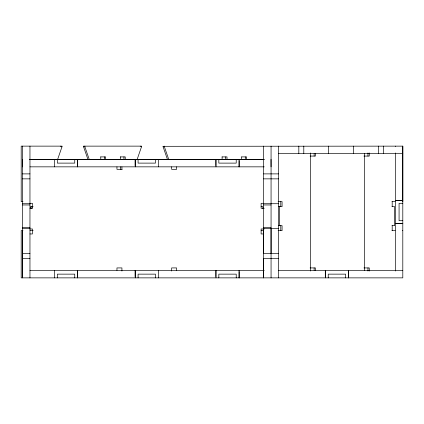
<?xml version="1.0" encoding="UTF-8"?>
<svg xmlns="http://www.w3.org/2000/svg" width="424" height="424" viewBox="0 0 424 424"><rect width="100%" height="100%" fill="white"/><g stroke="black" fill="none" stroke-linecap="round" stroke-linejoin="round"><path stroke-width="0.64" d="M22.499 230.64L22.493 277.868L22.504 146.132M22.504 163.118L22.504 166.844M271.063 253.425L271.063 228.573M279.623 225.669L279.623 206.615M280.773 206.615L280.778 201.644M392.189 230.64L392.195 225.669M163.113 146.842A2.507 2.47 -89.8 0 1 163.017 146.312L402.8 146.132L402.8 201.644L402.471 201.644M29.961 270.544L264.226 270.411M57.659 159.344L61.968 146.842A2.491 2.454 -90 0 0 62.068 146.132L21.2 146.132L21.2 201.644L22.976 201.644M137.175 159.344L141.483 146.842M61.533 146.842L61.968 146.842M83.814 146.842L84.466 146.842M163.765 146.842L163.118 146.842L167.427 159.344M278.52 153.589L402.8 153.589M310.103 156.074L315.43 156.074L315.43 153.589M363.935 156.074L369.267 156.074L369.267 152.969M100.695 156.901L105.661 156.901L105.661 159.387M120.273 156.901L125.244 156.901L125.244 159.519M222.033 156.901L227.004 156.901L227.004 159.387M241.616 156.901L246.583 156.901L246.583 159.519M22.642 159.35L22.642 166.807M29.627 159.35L264.226 159.35M29.775 159.387L264.226 159.387M29.961 166.844L264.226 166.844M122.181 169.33L116.955 169.33L116.955 166.844M22.504 173.888L29.961 173.888M263.606 173.888L278.52 173.888M22.504 178.859L29.961 178.859M263.606 178.859L278.52 178.859M395.343 200.361L401.56 200.361M395.343 200.462L402.8 200.462M278.128 201.644L282.071 201.644L282.071 206.615L278.329 206.615M391.956 201.644L395.136 201.644M29.961 203.303L32.447 203.303L32.447 208.274L29.961 208.274M263.606 203.303L261.12 203.303L261.12 208.274L264.226 208.274M402.8 203.303L399.074 203.303L399.074 220.697L402.8 220.697M22.504 203.716L29.961 203.716M263.606 203.716L278.52 203.716M22.504 204.956L29.961 204.956M263.606 204.956L271.063 204.956M33.104 206.615L30.586 206.615L30.586 208.587M261.057 206.615L262.891 206.615L262.891 208.587M391.977 206.615L394.638 206.615L394.638 220.909L394.638 225.669L391.977 225.669M395.343 223.538L402.8 223.538M396.588 223.639L402.8 223.639M278.329 225.669L282.071 225.669L282.071 230.64L278.128 230.64M22.504 227.328L29.961 227.328M263.606 227.328L271.063 227.328M22.504 228.573L29.961 228.573M278.52 228.573L263.606 228.573L263.606 253.425L278.52 253.425M29.961 228.987L32.447 228.987L32.447 233.958L29.961 233.958M264.226 228.987L261.12 228.987L261.12 233.958L263.606 233.958M22.976 230.64L21.2 230.64L21.2 277.868L402.8 277.868L402.8 146.132M30.078 230.64L33.146 230.64M261.099 230.64L263.717 230.64M391.956 230.64L395.136 230.64M402.471 230.64L402.8 230.64M22.504 253.425L29.961 253.425M22.504 258.396L29.961 258.396M278.52 258.396L263.606 258.396L263.606 277.868L263.606 146.132M310.103 267.926L315.43 267.926L315.43 270.411M363.935 267.926L369.267 267.926L369.267 271.031M278.441 270.411L402.8 270.411M168.72 159.344L164.411 146.842A2.491 2.454 89.9 0 1 164.311 146.132M84.895 146.842L89.204 159.344M87.911 159.344L83.602 146.842A2.491 2.454 89.9 0 1 83.496 146.132L141.584 146.132A2.491 2.454 90 0 1 141.483 146.842M392.189 201.644L392.195 206.615M280.773 225.669L280.778 230.64M395.343 146.132L395.343 146.492M395.343 152.969L395.343 271.031M383.328 146.132L383.328 153.589M378.356 146.132L378.356 153.589M367.968 152.969L367.968 156.074M367.968 267.926L367.968 271.031M364.37 153.589L364.37 270.411M353.505 146.132L353.505 153.589M348.57 271.657L348.57 277.868M348.47 270.411L348.47 277.868M345.629 277.868L345.629 274.143L328.234 274.143L328.234 277.868M328.648 146.132L328.648 153.589M325.394 270.411L325.394 277.868M325.293 270.411L325.293 276.623M314.136 153.589L314.136 156.074M314.136 267.926L314.136 270.411M310.532 152.969L310.532 271.031M303.791 146.132L303.791 153.589M298.819 146.132L298.819 153.589M278.52 146.132L278.52 277.868M271.063 146.132L271.063 277.868M271.021 159.35L271.063 166.844M245.289 156.901L245.289 159.519M241.691 156.901L241.691 159.387M239.163 160.632L239.163 166.844M239.163 271.657L239.163 277.868M239.062 159.387L239.062 166.844M239.062 270.411L239.062 277.868M236.221 159.387L236.221 163.118L218.826 163.118L218.826 159.387M236.226 277.868L236.226 274.143L218.826 274.143L218.826 277.868M225.706 156.901L225.706 159.387M222.107 156.901L222.107 159.519M215.986 159.387L215.986 166.844M215.986 270.411L215.986 277.868M215.885 159.387L215.885 165.604M215.885 270.411L215.885 276.623M176.612 166.844L176.612 169.33L171.641 169.33L171.641 166.844M176.612 270.411L176.612 267.926L171.641 267.926L171.641 271.031M158.322 159.387L158.322 166.844M158.322 270.411L158.322 277.868M155.481 159.387L155.481 163.118L138.081 163.118L138.081 159.387M155.481 277.868L155.481 274.143L138.086 274.143L138.086 277.868M135.245 159.387L135.245 166.844M135.245 270.411L135.245 277.868M135.139 159.387L135.139 165.604M135.139 270.411L135.139 276.623M123.946 156.901L123.946 159.519M121.927 166.844L121.927 169.33M121.927 271.031L121.927 267.926L116.955 267.926L116.955 270.411M120.347 156.901L120.347 159.387M120.347 166.844L120.347 169.33M104.362 156.901L104.362 159.387M100.764 156.901L100.764 159.519M77.682 160.632L77.682 166.844M77.682 271.657L77.682 277.868M77.581 159.387L77.581 166.844M77.581 270.411L77.581 277.868M74.741 159.387L74.741 163.118L57.341 163.118L57.341 159.387M74.741 277.868L74.741 274.143L57.346 274.143L57.346 277.868M54.505 159.387L54.505 166.844M54.505 270.411L54.505 277.868M31.88 206.615L31.88 208.587M29.961 146.132L29.961 277.868M60.775 146.132A2.491 2.459 89.8 0 1 60.749 146.492M84.895 146.842A2.48 2.443 -89.9 0 1 84.795 146.132M140.291 146.132A2.491 2.454 -90 0 1 140.264 146.492"/></g></svg>
